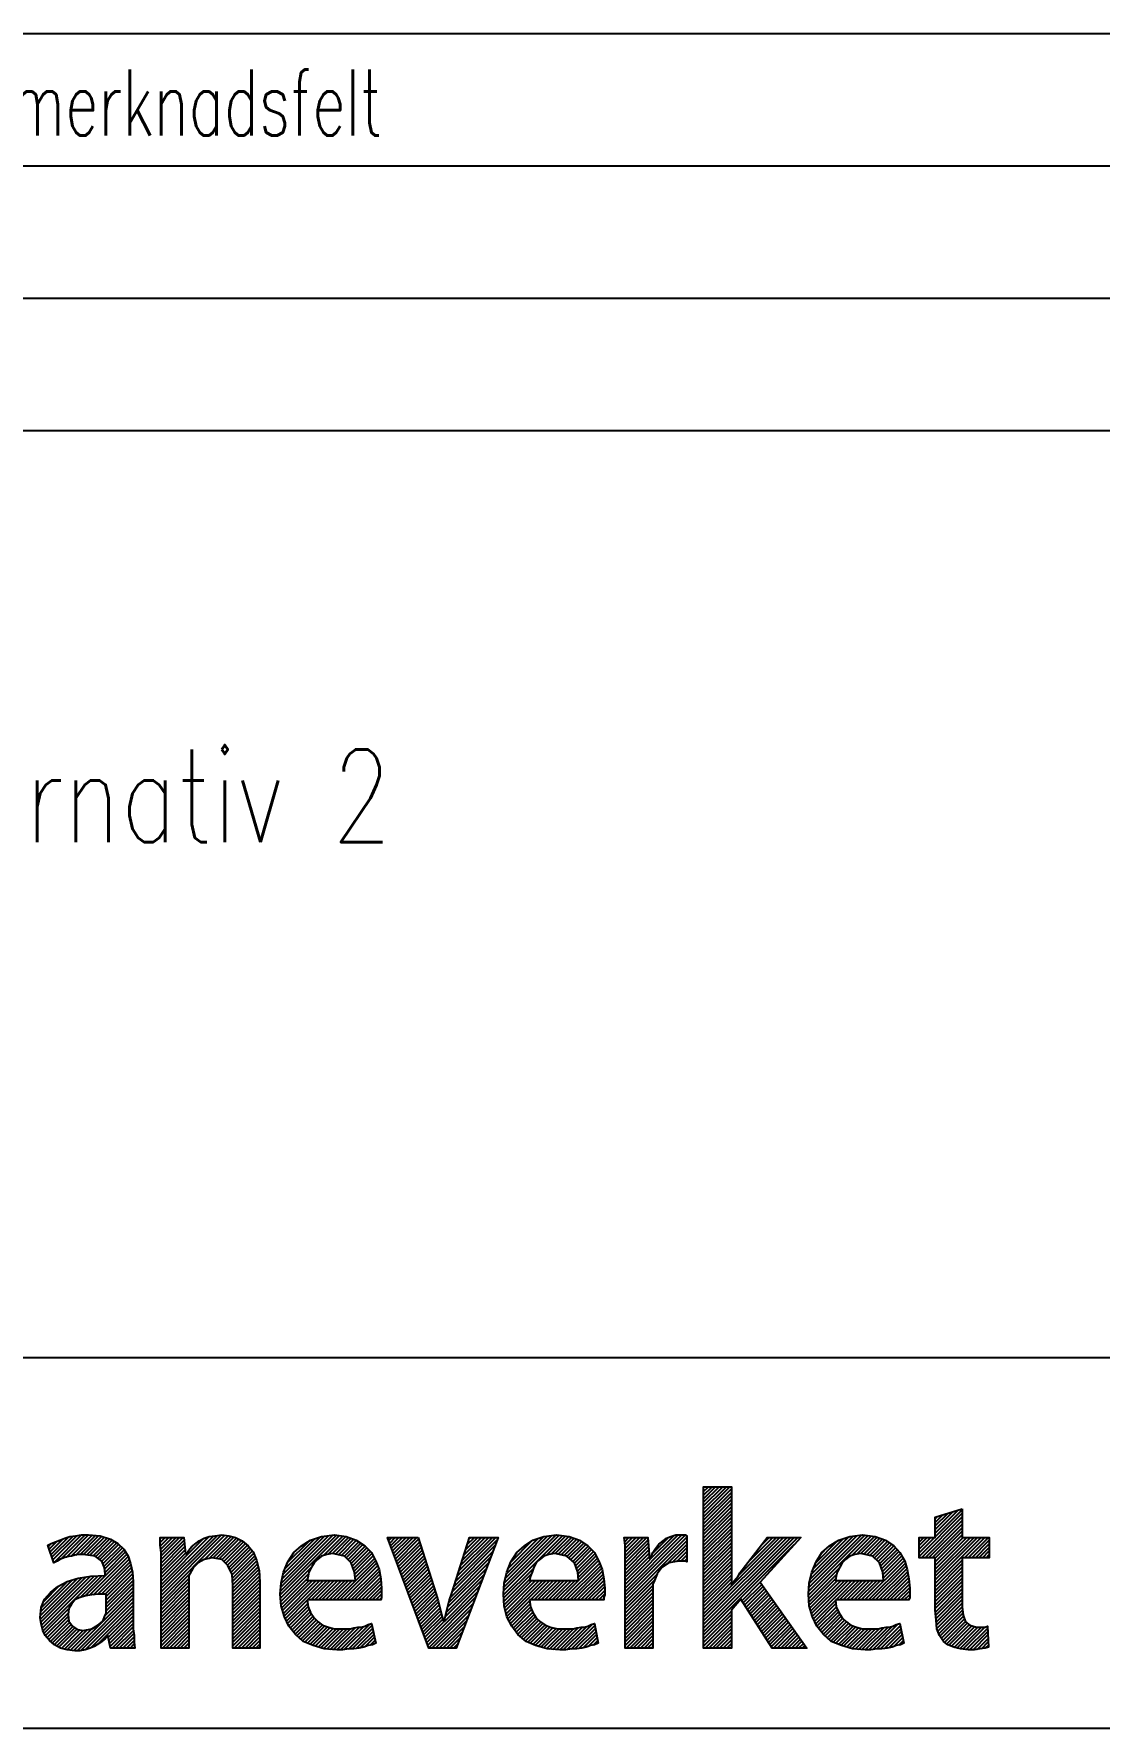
# Model space of a CAD drawing. Header units: millimetres. Extents: x 0 to 900, y 0 to 1385.
# Drawn here: x 248.9 to 450, y 0 to 320 of the extents above; entities that cross this region are included whole.
import ezdxf
from ezdxf.enums import TextEntityAlignment as Align

# ---------------------------------------------------------------- set-up
doc = ezdxf.new("R2010")
doc.units = ezdxf.units.MM
for name, color, linetype in [('RAMME', 7, 'Continuous'), ('TITT-018', 4, 'Continuous'), ('TITT-035', 7, 'Continuous'), ('TITT-050', 5, 'Continuous'), ('TITT-TEKST25', 2, 'Continuous'), ('TITT-TEKST35', 7, 'Continuous'), ('TITT-TEKST50', 5, 'Continuous')]:
    doc.layers.add(name, color=color, linetype=linetype)
doc.styles.add('TITTEL', font='romans.shx', dxfattribs={"width": 0.65})

# ---------------------------------------------------------------- blocks, each defined once
blk = doc.blocks.new('Revisjonslinje V00')
at = {"layer": 'TITT-018'}
blk.add_line((170, 5), (0, 5), dxfattribs=at)
at = {"layer": 'TITT-TEKST25', "style": 'TITTEL', "width": 0.65}
for tag, p in [('2A', (4, 1.16)), ('2C', (115, 1.16)), ('2D', (131, 1.16)), ('2E', (147, 1.16)), ('2F', (162.5, 1.16))]:
    blk.add_attdef(tag, text='', height=2.5, dxfattribs=at).set_placement(p, align=Align.CENTER)
blk.add_attdef('2B', (9.059, 1.16), '', height=2.5, dxfattribs=at)
blk = doc.blocks.new('*X2')
at = {"color": 0}
for p, q in [((1284.187, 66.019), (1284.245, 66.077)), ((1284.187, 65.842), (1284.422, 66.077)), ((1284.187, 65.665), (1284.599, 66.077)), ((1284.187, 65.489), (1284.776, 66.077)), ((1284.187, 65.312), (1284.953, 66.077)), ((1284.187, 65.135), (1285.129, 66.077)), ((1284.187, 64.958), (1285.306, 66.077)), ((1284.187, 64.782), (1285.483, 66.077)), ((1284.187, 64.605), (1285.559, 65.976)), ((1284.187, 64.428), (1285.559, 65.799)), ((1284.187, 64.251), (1285.559, 65.623)), ((1284.187, 64.074), (1285.559, 65.446)), ((1284.187, 63.898), (1285.559, 65.269)), ((1284.187, 63.721), (1285.559, 65.092)), ((1284.187, 63.544), (1285.559, 64.916)), ((1284.187, 63.367), (1285.559, 64.739)), ((1284.187, 63.191), (1285.559, 64.562)), ((1284.187, 63.014), (1285.559, 64.385)), ((1284.187, 62.837), (1285.559, 64.208)), ((1294.785, 62.651), (1296.904, 64.771)), ((1294.897, 62.586), (1296.904, 64.594)), ((1295.073, 62.586), (1296.904, 64.417)), ((1295.25, 62.586), (1296.904, 64.24)), ((1295.574, 63.617), (1296.904, 64.947)), ((1295.574, 63.794), (1296.719, 64.939)), ((1295.574, 63.971), (1296.462, 64.859)), ((1295.574, 64.148), (1296.205, 64.778)), ((1295.574, 64.325), (1295.947, 64.698)), ((1295.574, 64.501), (1295.69, 64.617)), ((1252.006, 63.006), (1252.419, 63.419)), ((1252.05, 62.873), (1252.694, 63.517)), ((1252.094, 62.741), (1252.959, 63.606)), ((1252.138, 62.608), (1253.179, 63.648)), ((1252.183, 62.475), (1253.385, 63.678)), ((1252.227, 62.343), (1253.591, 63.707)), ((1252.593, 62.533), (1253.769, 63.708)), ((1252.856, 62.618), (1253.945, 63.708)), ((1253.079, 62.665), (1254.11, 63.696)), ((1253.311, 62.72), (1254.275, 63.684)), ((1253.52, 62.753), (1254.44, 63.672)), ((1253.695, 62.751), (1254.587, 63.643)), ((1253.85, 62.729), (1254.72, 63.598)), ((1254.005, 62.707), (1254.852, 63.554)), ((1254.159, 62.685), (1254.985, 63.51)), ((1254.297, 62.645), (1255.103, 63.451)), ((1254.398, 62.57), (1255.216, 63.388)), ((1257.465, 63.339), (1257.71, 63.584)), ((1257.465, 63.515), (1257.534, 63.584)), ((1257.47, 63.167), (1257.887, 63.584)), ((1257.488, 63.007), (1258.064, 63.584)), ((1257.505, 62.848), (1258.241, 63.584)), ((1257.507, 60.728), (1260.485, 63.707)), ((1257.507, 60.552), (1260.645, 63.69)), ((1257.507, 60.905), (1260.283, 63.681)), ((1257.507, 61.082), (1260.079, 63.654)), ((1257.507, 61.259), (1259.872, 63.624)), ((1257.507, 62.496), (1258.594, 63.584)), ((1257.507, 62.673), (1258.417, 63.584)), ((1257.507, 61.436), (1259.6, 63.529)), ((1257.507, 62.319), (1258.642, 63.455)), ((1259.638, 62.506), (1260.802, 63.671)), ((1259.865, 62.556), (1260.947, 63.638)), ((1260.061, 62.576), (1261.088, 63.603)), ((1260.213, 62.551), (1261.219, 63.556)), ((1260.365, 62.526), (1261.336, 63.497)), ((1260.509, 62.493), (1261.454, 63.439)), ((1260.597, 62.405), (1261.557, 63.365)), ((1263.369, 60.758), (1266.284, 63.672)), ((1263.377, 60.942), (1266.129, 63.694)), ((1263.392, 61.134), (1265.958, 63.699)), ((1263.407, 61.325), (1265.754, 63.672)), ((1263.457, 61.552), (1265.55, 63.645)), ((1263.51, 61.782), (1265.331, 63.603)), ((1263.605, 62.054), (1265.076, 63.525)), ((1263.731, 62.357), (1264.783, 63.408)), ((1265.486, 62.697), (1266.438, 63.65)), ((1265.729, 62.764), (1266.593, 63.627)), ((1265.935, 62.793), (1266.728, 63.585)), ((1266.083, 62.764), (1266.86, 63.541)), ((1266.229, 62.733), (1266.993, 63.497)), ((1266.374, 62.702), (1267.121, 63.449)), ((1266.52, 62.671), (1267.225, 63.376)), ((1268.651, 63.565), (1268.67, 63.584)), ((1268.7, 63.436), (1268.847, 63.584)), ((1268.748, 63.307), (1269.024, 63.584)), ((1268.796, 63.179), (1269.201, 63.584)), ((1268.844, 63.05), (1269.378, 63.584)), ((1268.892, 62.921), (1269.554, 63.584)), ((1268.94, 62.793), (1269.731, 63.584)), ((1268.988, 62.664), (1269.908, 63.584)), ((1269.036, 62.535), (1270.085, 63.584)), ((1269.085, 62.407), (1270.17, 63.492)), ((1269.133, 62.278), (1270.212, 63.358)), ((1271.987, 61.42), (1274.05, 63.483)), ((1272.07, 61.68), (1273.974, 63.584)), ((1272.152, 61.939), (1273.797, 63.584)), ((1272.235, 62.198), (1273.62, 63.584)), ((1272.317, 62.457), (1273.443, 63.584)), ((1272.4, 62.717), (1273.267, 63.584)), ((1272.482, 62.976), (1273.09, 63.584)), ((1272.565, 63.235), (1272.913, 63.584)), ((1272.647, 63.495), (1272.736, 63.584)), ((1274.34, 60.768), (1277.242, 63.67)), ((1274.35, 60.955), (1277.086, 63.691)), ((1274.365, 61.146), (1276.922, 63.704)), ((1274.379, 61.338), (1276.718, 63.677)), ((1274.432, 61.567), (1276.514, 63.65)), ((1274.485, 61.797), (1276.305, 63.617)), ((1274.585, 62.073), (1276.05, 63.538)), ((1274.711, 62.376), (1275.794, 63.46)), ((1276.461, 62.712), (1277.398, 63.649)), ((1276.694, 62.769), (1277.554, 63.629)), ((1276.892, 62.79), (1277.691, 63.588)), ((1277.038, 62.759), (1277.823, 63.544)), ((1277.183, 62.728), (1277.956, 63.5)), ((1277.329, 62.696), (1278.086, 63.453)), ((1277.468, 62.658), (1278.19, 63.381)), ((1280.286, 63.532), (1280.338, 63.584)), ((1280.304, 63.373), (1280.515, 63.584)), ((1280.322, 61.093), (1282.937, 63.708)), ((1280.322, 60.917), (1283.114, 63.708)), ((1280.322, 60.74), (1283.285, 63.702)), ((1280.322, 60.563), (1283.356, 63.597)), ((1280.322, 63.214), (1280.691, 63.584)), ((1280.322, 63.038), (1280.868, 63.584)), ((1280.322, 62.861), (1281.045, 63.584)), ((1280.322, 62.684), (1281.222, 63.584)), ((1280.322, 62.508), (1281.398, 63.584)), ((1280.322, 62.331), (1281.454, 63.463)), ((1280.322, 60.386), (1283.356, 63.42)), ((1281.548, 62.496), (1282.733, 63.681)), ((1281.681, 62.805), (1282.457, 63.581)), ((1284.187, 62.66), (1285.559, 64.032)), ((1284.187, 62.483), (1285.559, 63.855)), ((1284.187, 62.307), (1285.559, 63.678)), ((1284.187, 59.832), (1287.939, 63.584)), ((1284.187, 59.655), (1288.116, 63.584)), ((1284.187, 59.478), (1288.293, 63.584)), ((1284.187, 59.301), (1288.469, 63.584)), ((1284.187, 59.125), (1288.646, 63.584)), ((1284.187, 58.948), (1288.823, 63.584)), ((1284.187, 62.13), (1285.559, 63.501)), ((1285.932, 61.753), (1287.762, 63.584)), ((1286.403, 62.401), (1287.586, 63.584)), ((1286.969, 63.144), (1287.409, 63.584)), ((1289.344, 60.746), (1292.27, 63.672)), ((1289.35, 60.929), (1292.114, 63.693)), ((1289.365, 61.121), (1291.946, 63.701)), ((1289.38, 61.312), (1291.742, 63.674)), ((1289.427, 61.537), (1291.538, 63.647)), ((1289.48, 61.766), (1291.323, 63.609)), ((1289.571, 62.033), (1291.068, 63.53)), ((1289.697, 62.336), (1290.79, 63.43)), ((1291.478, 62.703), (1292.426, 63.652)), ((1291.717, 62.766), (1292.582, 63.631)), ((1291.922, 62.793), (1292.721, 63.593)), ((1292.067, 62.762), (1292.854, 63.549)), ((1292.213, 62.731), (1292.986, 63.504)), ((1292.358, 62.7), (1293.119, 63.46)), ((1292.502, 62.666), (1293.224, 63.388)), ((1294.785, 63.535), (1294.833, 63.584)), ((1294.785, 63.358), (1295.01, 63.584)), ((1294.785, 63.181), (1295.187, 63.584)), ((1294.785, 63.005), (1295.364, 63.584)), ((1294.785, 62.828), (1295.541, 63.584)), ((1295.427, 62.586), (1296.904, 64.063)), ((1295.574, 62.557), (1296.904, 63.887)), ((1295.574, 62.38), (1296.904, 63.71)), ((1295.574, 62.203), (1296.955, 63.584)), ((1295.574, 62.026), (1297.132, 63.584)), ((1295.574, 61.85), (1297.308, 63.584)), ((1295.574, 61.673), (1297.485, 63.584)), ((1295.574, 61.496), (1297.662, 63.584)), ((1295.574, 61.319), (1297.839, 63.584)), ((1297.018, 62.586), (1298.015, 63.584)), ((1297.195, 62.586), (1298.192, 63.584)), ((1297.372, 62.586), (1298.234, 63.449)), ((1251.962, 63.138), (1252.124, 63.301)), ((1253.772, 60.706), (1255.828, 62.762)), ((1253.984, 60.741), (1255.892, 62.65)), ((1254.188, 60.769), (1255.937, 62.517)), ((1254.499, 62.494), (1255.33, 63.325)), ((1254.599, 62.417), (1255.431, 63.249)), ((1254.647, 62.288), (1255.519, 63.161)), ((1254.695, 62.16), (1255.608, 63.072)), ((1254.732, 62.02), (1255.692, 62.98)), ((1254.754, 61.865), (1255.76, 62.871)), ((1257.507, 62.143), (1258.659, 63.295)), ((1257.507, 61.966), (1258.676, 63.135)), ((1257.507, 61.789), (1258.693, 62.975)), ((1257.507, 61.612), (1258.71, 62.815)), ((1258.948, 63.054), (1259.075, 63.181)), ((1260.686, 62.316), (1261.653, 63.283)), ((1260.774, 62.228), (1261.748, 63.202)), ((1260.835, 62.112), (1261.835, 63.112)), ((1260.89, 61.991), (1261.917, 63.017)), ((1260.946, 61.869), (1261.998, 62.922)), ((1260.998, 61.745), (1262.063, 62.81)), ((1261.011, 61.581), (1262.114, 62.684)), ((1261.024, 61.417), (1262.164, 62.558)), ((1264.028, 62.83), (1264.049, 62.852)), ((1266.61, 62.584), (1267.329, 63.303)), ((1266.699, 62.496), (1267.433, 63.23)), ((1266.787, 62.407), (1267.535, 63.155)), ((1266.867, 62.311), (1267.623, 63.067)), ((1266.914, 62.181), (1267.712, 62.979)), ((1266.961, 62.051), (1267.8, 62.89)), ((1267.008, 61.922), (1267.877, 62.791)), ((1267.034, 61.771), (1267.936, 62.673)), ((1267.051, 61.61), (1267.995, 62.555)), ((1269.181, 62.15), (1270.255, 63.224)), ((1269.229, 62.021), (1270.298, 63.09)), ((1269.277, 61.892), (1270.34, 62.956)), ((1269.325, 61.764), (1270.383, 62.821)), ((1269.373, 61.635), (1270.426, 62.687)), ((1269.421, 61.506), (1270.468, 62.553)), ((1271.735, 60.638), (1273.723, 62.626)), ((1271.822, 60.902), (1273.832, 62.912)), ((1271.905, 61.161), (1273.941, 63.197)), ((1277.561, 62.575), (1278.294, 63.308)), ((1277.655, 62.492), (1278.398, 63.235)), ((1277.748, 62.409), (1278.501, 63.161)), ((1277.835, 62.319), (1278.589, 63.073)), ((1277.883, 62.189), (1278.678, 62.984)), ((1277.93, 62.06), (1278.766, 62.896)), ((1277.977, 61.93), (1278.845, 62.798)), ((1278.005, 61.781), (1278.904, 62.68)), ((1278.021, 61.62), (1278.963, 62.562)), ((1280.322, 62.154), (1281.467, 63.299)), ((1280.322, 61.977), (1281.48, 63.135)), ((1280.322, 61.8), (1281.493, 62.972)), ((1280.322, 61.624), (1281.506, 62.808)), ((1280.322, 61.447), (1281.52, 62.644)), ((1282.394, 62.281), (1283.356, 63.243)), ((1282.658, 62.369), (1283.356, 63.066)), ((1282.874, 62.408), (1283.356, 62.89)), ((1283.063, 62.42), (1283.356, 62.713)), ((1283.24, 62.42), (1283.356, 62.536)), ((1284.187, 61.953), (1285.559, 63.325)), ((1284.187, 58.771), (1288.646, 63.23)), ((1284.187, 61.776), (1285.559, 63.148)), ((1284.187, 61.6), (1285.559, 62.971)), ((1284.187, 61.423), (1285.559, 62.794)), ((1284.187, 61.246), (1285.559, 62.617)), ((1289.981, 62.797), (1290.133, 62.949)), ((1292.59, 62.578), (1293.328, 63.315)), ((1292.679, 62.49), (1293.432, 63.243)), ((1292.767, 62.401), (1293.536, 63.17)), ((1292.844, 62.302), (1293.619, 63.076)), ((1292.891, 62.172), (1293.701, 62.982)), ((1292.938, 62.042), (1293.784, 62.887)), ((1292.986, 61.913), (1293.859, 62.786)), ((1293.01, 61.76), (1293.925, 62.675)), ((1293.026, 61.599), (1293.991, 62.565)), ((1297.548, 62.586), (1298.234, 63.272)), ((1297.725, 62.586), (1298.234, 63.095)), ((1297.902, 62.586), (1298.234, 62.918)), ((1298.079, 62.586), (1298.234, 62.742)), ((1251.625, 59.266), (1254.027, 61.668)), ((1251.66, 59.125), (1254.217, 61.681)), ((1251.701, 58.988), (1254.405, 61.693)), ((1253.524, 60.635), (1254.593, 61.704)), ((1254.39, 60.794), (1255.981, 62.385)), ((1254.572, 60.799), (1256.02, 62.247)), ((1254.749, 60.799), (1256.05, 62.1)), ((1254.805, 60.679), (1256.079, 61.953)), ((1254.805, 60.502), (1256.101, 61.798)), ((1257.507, 60.375), (1258.908, 61.776)), ((1261.036, 61.253), (1262.211, 62.428)), ((1261.039, 61.079), (1262.247, 62.286)), ((1261.039, 60.902), (1262.282, 62.145)), ((1261.039, 60.725), (1262.317, 62.004)), ((1261.039, 60.549), (1262.336, 61.845)), ((1261.039, 60.372), (1262.348, 61.68)), ((1263.381, 60.593), (1264.89, 62.102)), ((1263.393, 60.428), (1264.763, 61.798)), ((1266.125, 60.508), (1268.054, 62.437)), ((1266.302, 60.508), (1268.106, 62.312)), ((1266.479, 60.508), (1268.156, 62.186)), ((1266.656, 60.508), (1268.207, 62.059)), ((1266.833, 60.508), (1268.244, 61.92)), ((1267.009, 60.508), (1268.271, 61.77)), ((1269.47, 61.378), (1270.511, 62.419)), ((1269.518, 61.249), (1270.554, 62.285)), ((1269.566, 61.12), (1270.596, 62.151)), ((1269.614, 60.992), (1270.639, 62.017)), ((1269.662, 60.863), (1270.682, 61.883)), ((1269.71, 60.734), (1270.724, 61.749)), ((1271.539, 59.912), (1273.395, 61.768)), ((1271.598, 60.148), (1273.505, 62.054)), ((1271.657, 60.383), (1273.614, 62.34)), ((1274.352, 60.603), (1275.812, 62.063)), ((1274.364, 60.438), (1275.714, 61.789)), ((1277.086, 60.508), (1279.022, 62.445)), ((1277.262, 60.508), (1279.074, 62.32)), ((1277.439, 60.508), (1279.125, 62.194)), ((1277.616, 60.508), (1279.175, 62.067)), ((1277.793, 60.508), (1279.214, 61.929)), ((1277.97, 60.508), (1279.241, 61.78)), ((1280.322, 61.27), (1281.533, 62.481)), ((1280.322, 60.21), (1281.896, 61.783)), ((1284.187, 61.069), (1285.559, 62.441)), ((1284.187, 60.892), (1285.559, 62.264)), ((1284.187, 60.716), (1285.559, 62.087)), ((1284.187, 60.539), (1285.559, 61.91)), ((1284.187, 60.362), (1285.559, 61.734)), ((1289.356, 60.581), (1290.852, 62.077)), ((1289.368, 60.416), (1290.734, 61.782)), ((1292.112, 60.508), (1294.058, 62.454)), ((1292.288, 60.508), (1294.106, 62.326)), ((1292.465, 60.508), (1294.147, 62.19)), ((1292.642, 60.508), (1294.188, 62.054)), ((1292.819, 60.508), (1294.22, 61.91)), ((1292.996, 60.508), (1294.247, 61.76)), ((1295.574, 61.143), (1296.904, 62.472)), ((1295.574, 60.966), (1296.904, 62.296)), ((1295.574, 60.789), (1296.904, 62.119)), ((1295.574, 60.612), (1296.904, 61.942)), ((1295.574, 60.435), (1296.904, 61.765)), ((1251.573, 59.568), (1253.619, 61.614)), ((1251.573, 59.744), (1253.41, 61.582)), ((1251.589, 59.937), (1253.155, 61.503)), ((1251.596, 59.414), (1253.823, 61.641)), ((1251.605, 60.13), (1252.899, 61.424)), ((1251.721, 60.422), (1252.513, 61.215)), ((1253.209, 58.021), (1256.135, 60.948)), ((1254.759, 59.748), (1256.135, 61.125)), ((1254.805, 60.325), (1256.116, 61.636)), ((1254.805, 60.148), (1256.131, 61.474)), ((1254.805, 59.972), (1256.135, 61.302)), ((1257.507, 60.198), (1258.878, 61.57)), ((1257.507, 60.021), (1258.878, 61.393)), ((1257.507, 59.845), (1258.878, 61.216)), ((1257.507, 59.668), (1258.878, 61.039)), ((1257.507, 59.491), (1258.878, 60.862)), ((1261.039, 60.195), (1262.359, 61.515)), ((1261.039, 60.018), (1262.369, 61.348)), ((1261.039, 59.841), (1262.369, 61.171)), ((1261.039, 59.665), (1262.369, 60.995)), ((1263.405, 60.263), (1264.719, 61.577)), ((1263.438, 60.119), (1264.783, 61.464)), ((1263.48, 59.984), (1264.96, 61.464)), ((1263.521, 59.849), (1265.137, 61.464)), ((1263.563, 59.714), (1265.314, 61.464)), ((1263.615, 59.588), (1265.49, 61.464)), ((1264.711, 60.508), (1265.667, 61.464)), ((1264.888, 60.508), (1265.844, 61.464)), ((1265.065, 60.508), (1266.021, 61.464)), ((1265.242, 60.508), (1266.197, 61.464)), ((1265.418, 60.508), (1266.374, 61.464)), ((1265.595, 60.508), (1266.551, 61.464)), ((1265.772, 60.508), (1266.728, 61.464)), ((1265.949, 60.508), (1266.905, 61.464)), ((1267.186, 60.508), (1268.299, 61.621)), ((1267.363, 60.508), (1268.319, 61.465)), ((1267.54, 60.508), (1268.334, 61.303)), ((1267.716, 60.508), (1268.349, 61.141)), ((1267.893, 60.508), (1268.353, 60.969)), ((1269.758, 60.606), (1270.767, 61.614)), ((1269.806, 60.477), (1270.81, 61.48)), ((1269.855, 60.348), (1270.852, 61.346)), ((1269.903, 60.22), (1270.895, 61.212)), ((1269.951, 60.091), (1270.938, 61.078)), ((1269.999, 59.962), (1270.98, 60.944)), ((1270.576, 58.419), (1273.068, 60.91)), ((1271.422, 59.44), (1273.177, 61.196)), ((1271.48, 59.676), (1273.286, 61.482)), ((1274.375, 60.273), (1275.641, 61.539)), ((1274.401, 60.122), (1275.743, 61.464)), ((1274.435, 59.979), (1275.92, 61.464)), ((1274.468, 59.835), (1276.097, 61.464)), ((1274.501, 59.691), (1276.274, 61.464)), ((1274.56, 59.574), (1276.45, 61.464)), ((1275.671, 60.508), (1276.627, 61.464)), ((1275.848, 60.508), (1276.804, 61.464)), ((1276.025, 60.508), (1276.981, 61.464)), ((1276.202, 60.508), (1277.158, 61.464)), ((1276.379, 60.508), (1277.334, 61.464)), ((1276.555, 60.508), (1277.511, 61.464)), ((1276.732, 60.508), (1277.688, 61.464)), ((1276.909, 60.508), (1277.865, 61.464)), ((1278.146, 60.508), (1279.268, 61.63)), ((1278.323, 60.508), (1279.29, 61.475)), ((1278.5, 60.508), (1279.305, 61.313)), ((1278.677, 60.508), (1279.319, 61.151)), ((1278.853, 60.508), (1279.325, 60.98)), ((1280.322, 60.033), (1281.778, 61.489)), ((1280.322, 59.856), (1281.694, 61.227)), ((1280.322, 59.679), (1281.694, 61.051)), ((1280.322, 59.502), (1281.694, 60.874)), ((1284.187, 60.185), (1285.559, 61.557)), ((1284.187, 60.009), (1285.559, 61.38)), ((1286.065, 60.472), (1286.973, 61.38)), ((1286.134, 60.364), (1287.046, 61.276)), ((1286.203, 60.257), (1287.119, 61.172)), ((1286.272, 60.149), (1287.192, 61.069)), ((1286.341, 60.041), (1287.265, 60.965)), ((1286.409, 59.933), (1287.338, 60.861)), ((1289.38, 60.251), (1290.69, 61.561)), ((1289.415, 60.11), (1290.769, 61.464)), ((1289.457, 59.975), (1290.946, 61.464)), ((1289.498, 59.84), (1291.123, 61.464)), ((1289.54, 59.704), (1291.3, 61.464)), ((1289.592, 59.58), (1291.477, 61.464)), ((1290.697, 60.508), (1291.653, 61.464)), ((1290.874, 60.508), (1291.83, 61.464)), ((1291.051, 60.508), (1292.007, 61.464)), ((1291.228, 60.508), (1292.184, 61.464)), ((1291.405, 60.508), (1292.36, 61.464)), ((1291.581, 60.508), (1292.537, 61.464)), ((1291.758, 60.508), (1292.714, 61.464)), ((1291.935, 60.508), (1292.891, 61.464)), ((1293.172, 60.508), (1294.274, 61.611)), ((1293.349, 60.508), (1294.294, 61.454)), ((1293.526, 60.508), (1294.309, 61.292)), ((1293.703, 60.508), (1294.324, 61.13)), ((1293.879, 60.508), (1294.327, 60.956)), ((1295.574, 60.259), (1296.904, 61.589)), ((1295.574, 60.082), (1296.904, 61.412)), ((1295.582, 59.913), (1296.904, 61.235)), ((1295.596, 59.75), (1296.904, 61.058)), ((1295.609, 59.587), (1296.904, 60.881)), ((1251.759, 58.87), (1252.976, 60.087)), ((1253.379, 58.015), (1256.135, 60.771)), ((1253.563, 58.023), (1256.135, 60.594)), ((1253.778, 58.06), (1256.135, 60.418)), ((1254.046, 58.152), (1256.135, 60.241)), ((1254.399, 58.328), (1256.135, 60.064)), ((1257.507, 59.314), (1258.878, 60.686)), ((1257.507, 59.137), (1258.878, 60.509)), ((1257.507, 58.961), (1258.878, 60.332)), ((1257.507, 58.784), (1258.878, 60.155)), ((1261.039, 59.488), (1262.369, 60.818)), ((1261.039, 59.311), (1262.369, 60.641)), ((1261.039, 59.134), (1262.369, 60.464)), ((1261.039, 58.958), (1262.369, 60.287)), ((1261.039, 58.781), (1262.369, 60.111)), ((1263.67, 59.467), (1264.698, 60.495)), ((1263.725, 59.345), (1264.718, 60.338)), ((1263.78, 59.224), (1264.737, 60.181)), ((1263.858, 59.125), (1264.789, 60.056)), ((1268.07, 60.508), (1268.353, 60.792)), ((1268.247, 60.508), (1268.344, 60.606)), ((1270.047, 59.834), (1271.023, 60.81)), ((1270.095, 59.705), (1271.068, 60.678)), ((1270.143, 59.576), (1271.112, 60.545)), ((1270.191, 59.448), (1271.152, 60.409)), ((1270.239, 59.319), (1271.188, 60.267)), ((1270.288, 59.19), (1271.223, 60.126)), ((1270.624, 58.29), (1272.959, 60.624)), ((1270.673, 58.161), (1272.85, 60.338)), ((1270.828, 58.14), (1272.741, 60.053)), ((1274.623, 59.46), (1275.631, 60.468)), ((1274.685, 59.345), (1275.651, 60.311)), ((1274.748, 59.231), (1275.675, 60.159)), ((1274.819, 59.126), (1275.728, 60.035)), ((1279.03, 60.508), (1279.325, 60.803)), ((1279.207, 60.508), (1279.283, 60.585)), ((1280.322, 59.326), (1281.694, 60.697)), ((1280.322, 59.149), (1281.694, 60.52)), ((1280.322, 58.972), (1281.694, 60.344)), ((1280.322, 58.795), (1281.694, 60.167)), ((1286.478, 59.825), (1287.411, 60.758)), ((1286.547, 59.717), (1287.484, 60.654)), ((1286.616, 59.609), (1287.557, 60.55)), ((1286.685, 59.501), (1287.631, 60.447)), ((1286.754, 59.393), (1287.704, 60.343)), ((1286.823, 59.285), (1287.777, 60.239)), ((1286.891, 59.177), (1287.85, 60.136)), ((1286.96, 59.069), (1287.923, 60.032)), ((1289.648, 59.459), (1290.673, 60.484)), ((1289.703, 59.337), (1290.693, 60.327)), ((1289.759, 59.216), (1290.714, 60.171)), ((1289.838, 59.118), (1290.767, 60.048)), ((1294.056, 60.508), (1294.327, 60.78)), ((1294.233, 60.508), (1294.312, 60.588)), ((1295.624, 59.425), (1296.904, 60.705)), ((1295.64, 59.264), (1296.904, 60.528)), ((1295.657, 59.104), (1296.904, 60.351)), ((1295.703, 58.973), (1296.904, 60.174)), ((1295.751, 58.845), (1296.92, 60.014)), ((1251.82, 58.754), (1252.946, 59.881)), ((1251.901, 58.658), (1252.947, 59.705)), ((1251.981, 58.562), (1252.967, 59.548)), ((1252.069, 58.473), (1253.012, 59.416)), ((1252.166, 58.393), (1253.083, 59.31)), ((1252.262, 58.313), (1253.159, 59.209)), ((1254.909, 58.661), (1256.135, 59.887)), ((1254.938, 58.514), (1256.135, 59.711)), ((1254.968, 58.366), (1256.135, 59.534)), ((1254.997, 58.219), (1256.135, 59.357)), ((1255.095, 58.14), (1256.135, 59.18)), ((1257.507, 58.607), (1258.878, 59.979)), ((1257.507, 58.43), (1258.878, 59.802)), ((1257.507, 58.254), (1258.878, 59.625)), ((1257.569, 58.14), (1258.878, 59.448)), ((1257.746, 58.14), (1258.878, 59.271)), ((1261.039, 58.604), (1262.369, 59.934)), ((1261.039, 58.427), (1262.369, 59.757)), ((1261.039, 58.251), (1262.369, 59.58)), ((1261.105, 58.14), (1262.369, 59.404)), ((1261.282, 58.14), (1262.369, 59.227)), ((1263.937, 59.027), (1264.842, 59.932)), ((1264.015, 58.929), (1264.906, 59.819)), ((1264.094, 58.83), (1264.977, 59.713)), ((1264.183, 58.743), (1265.052, 59.612)), ((1264.277, 58.66), (1265.141, 59.524)), ((1264.371, 58.577), (1265.229, 59.435)), ((1264.464, 58.494), (1265.327, 59.356)), ((1264.581, 58.434), (1265.425, 59.277)), ((1264.706, 58.382), (1265.554, 59.23)), ((1264.831, 58.33), (1265.692, 59.191)), ((1266.149, 58.057), (1267.27, 59.179)), ((1266.325, 58.056), (1267.455, 59.187)), ((1266.512, 58.067), (1267.769, 59.323)), ((1266.718, 58.096), (1267.875, 59.253)), ((1270.336, 59.062), (1271.258, 59.985)), ((1270.384, 58.933), (1271.294, 59.843)), ((1270.432, 58.805), (1271.329, 59.702)), ((1270.48, 58.676), (1271.364, 59.56)), ((1270.528, 58.547), (1271.4, 59.419)), ((1271.005, 58.14), (1272.632, 59.767)), ((1271.181, 58.14), (1272.522, 59.481)), ((1271.358, 58.14), (1272.413, 59.195)), ((1274.892, 59.022), (1275.781, 59.911)), ((1274.965, 58.918), (1275.848, 59.801)), ((1275.038, 58.814), (1275.919, 59.695)), ((1275.134, 58.733), (1275.997, 59.597)), ((1275.232, 58.655), (1276.086, 59.509)), ((1275.33, 58.576), (1276.176, 59.422)), ((1275.428, 58.497), (1276.282, 59.351)), ((1275.542, 58.435), (1276.388, 59.28)), ((1275.664, 58.379), (1276.513, 59.229)), ((1275.785, 58.324), (1276.646, 59.185)), ((1277.109, 58.057), (1278.231, 59.179)), ((1277.285, 58.056), (1278.407, 59.179)), ((1277.47, 58.065), (1278.725, 59.32)), ((1277.677, 58.094), (1278.841, 59.259)), ((1280.322, 58.619), (1281.694, 59.99)), ((1280.322, 58.442), (1281.694, 59.813)), ((1280.322, 58.265), (1281.694, 59.636)), ((1280.374, 58.14), (1281.694, 59.46)), ((1280.55, 58.14), (1281.694, 59.283)), ((1284.187, 58.594), (1285.559, 59.966)), ((1284.187, 58.418), (1285.559, 59.789)), ((1284.187, 58.241), (1285.559, 59.612)), ((1284.263, 58.14), (1285.559, 59.435)), ((1284.44, 58.14), (1285.559, 59.259)), ((1287.029, 58.961), (1287.996, 59.928)), ((1287.098, 58.854), (1288.069, 59.825)), ((1287.167, 58.746), (1288.142, 59.721)), ((1287.236, 58.638), (1288.215, 59.617)), ((1287.305, 58.53), (1288.288, 59.514)), ((1287.373, 58.422), (1288.362, 59.41)), ((1287.442, 58.314), (1288.435, 59.306)), ((1287.511, 58.206), (1288.508, 59.203)), ((1289.916, 59.02), (1290.82, 59.924)), ((1289.995, 58.922), (1290.885, 59.812)), ((1290.073, 58.824), (1290.956, 59.706)), ((1290.164, 58.737), (1291.032, 59.606)), ((1290.258, 58.654), (1291.121, 59.518)), ((1290.351, 58.571), (1291.209, 59.429)), ((1290.445, 58.488), (1291.307, 59.351)), ((1290.564, 58.43), (1291.406, 59.272)), ((1290.688, 58.378), (1291.538, 59.228)), ((1290.813, 58.326), (1291.675, 59.188)), ((1292.135, 58.056), (1293.257, 59.179)), ((1292.311, 58.056), (1293.454, 59.199)), ((1292.5, 58.069), (1293.759, 59.327)), ((1292.706, 58.098), (1293.851, 59.243)), ((1295.809, 58.725), (1296.936, 59.853)), ((1295.882, 58.622), (1296.966, 59.706)), ((1295.956, 58.519), (1297.014, 59.577)), ((1296.043, 58.429), (1297.062, 59.449)), ((1296.141, 58.351), (1297.153, 59.362)), ((1296.25, 58.283), (1297.251, 59.284)), ((1296.374, 58.23), (1297.38, 59.236)), ((1296.499, 58.178), (1297.522, 59.201)), ((1296.641, 58.143), (1297.676, 59.179)), ((1296.782, 58.108), (1297.853, 59.179)), ((1296.936, 58.085), (1298.031, 59.18)), ((1252.373, 58.247), (1253.265, 59.139)), ((1252.486, 58.183), (1253.371, 59.068)), ((1252.608, 58.128), (1253.516, 59.036)), ((1252.749, 58.093), (1253.671, 59.014)), ((1252.891, 58.057), (1253.887, 59.053)), ((1253.05, 58.039), (1254.115, 59.105)), ((1255.271, 58.14), (1256.145, 59.014)), ((1255.448, 58.14), (1256.165, 58.857)), ((1255.625, 58.14), (1256.177, 58.691)), ((1255.802, 58.14), (1256.177, 58.515)), ((1255.978, 58.14), (1256.188, 58.349)), ((1257.923, 58.14), (1258.878, 59.095)), ((1258.1, 58.14), (1258.878, 58.918)), ((1258.277, 58.14), (1258.878, 58.741)), ((1258.453, 58.14), (1258.878, 58.564)), ((1258.63, 58.14), (1258.878, 58.388)), ((1261.459, 58.14), (1262.369, 59.05)), ((1261.635, 58.14), (1262.369, 58.873)), ((1261.812, 58.14), (1262.369, 58.696)), ((1261.989, 58.14), (1262.369, 58.52)), ((1262.166, 58.14), (1262.369, 58.343)), ((1264.955, 58.278), (1265.829, 59.152)), ((1265.088, 58.233), (1265.967, 59.112)), ((1265.223, 58.192), (1266.127, 59.095)), ((1265.358, 58.15), (1266.303, 59.095)), ((1265.493, 58.109), (1266.48, 59.095)), ((1265.651, 58.09), (1266.657, 59.095)), ((1265.817, 58.079), (1266.84, 59.101)), ((1265.983, 58.068), (1267.07, 59.155)), ((1266.897, 58.098), (1267.906, 59.107)), ((1267.092, 58.116), (1267.938, 58.962)), ((1267.304, 58.152), (1267.969, 58.817)), ((1267.53, 58.201), (1268.001, 58.672)), ((1267.791, 58.285), (1268.033, 58.526)), ((1271.535, 58.14), (1272.304, 58.909)), ((1271.712, 58.14), (1272.195, 58.623)), ((1271.888, 58.14), (1272.086, 58.337)), ((1275.907, 58.269), (1276.786, 59.148)), ((1276.043, 58.228), (1276.928, 59.113)), ((1276.18, 58.189), (1277.087, 59.095)), ((1276.318, 58.15), (1277.264, 59.095)), ((1276.455, 58.11), (1277.44, 59.095)), ((1276.612, 58.09), (1277.617, 59.095)), ((1276.778, 58.079), (1277.796, 59.098)), ((1276.944, 58.068), (1278.027, 59.152)), ((1277.857, 58.098), (1278.867, 59.108)), ((1278.05, 58.114), (1278.894, 58.958)), ((1278.265, 58.152), (1278.92, 58.807)), ((1278.511, 58.221), (1278.946, 58.656)), ((1278.759, 58.292), (1278.972, 58.506)), ((1280.727, 58.14), (1281.694, 59.106)), ((1280.904, 58.14), (1281.694, 58.929)), ((1281.081, 58.14), (1281.694, 58.753)), ((1281.258, 58.14), (1281.694, 58.576)), ((1281.434, 58.14), (1281.694, 58.399)), ((1284.616, 58.14), (1285.559, 59.082)), ((1284.793, 58.14), (1285.559, 58.905)), ((1284.97, 58.14), (1285.559, 58.728)), ((1285.147, 58.14), (1285.559, 58.552)), ((1285.323, 58.14), (1285.559, 58.375)), ((1287.622, 58.14), (1288.581, 59.099)), ((1287.798, 58.14), (1288.654, 58.995)), ((1287.975, 58.14), (1288.727, 58.892)), ((1288.152, 58.14), (1288.8, 58.788)), ((1288.329, 58.14), (1288.873, 58.684)), ((1288.505, 58.14), (1288.946, 58.581)), ((1288.682, 58.14), (1289.019, 58.477)), ((1288.859, 58.14), (1289.093, 58.373)), ((1290.938, 58.274), (1291.813, 59.149)), ((1291.071, 58.23), (1291.95, 59.11)), ((1291.206, 58.189), (1292.113, 59.095)), ((1291.341, 58.147), (1292.29, 59.095)), ((1291.477, 58.106), (1292.466, 59.095)), ((1291.637, 58.089), (1292.643, 59.095)), ((1291.803, 58.078), (1292.83, 59.106)), ((1291.968, 58.067), (1293.059, 59.158)), ((1292.883, 58.098), (1293.883, 59.097)), ((1293.081, 58.119), (1293.914, 58.952)), ((1293.293, 58.154), (1293.946, 58.807)), ((1293.525, 58.209), (1293.977, 58.662)), ((1293.78, 58.288), (1294.009, 58.516)), ((1297.095, 58.068), (1298.155, 59.127)), ((1297.261, 58.056), (1298.161, 58.957)), ((1297.438, 58.056), (1298.168, 58.787)), ((1297.636, 58.078), (1298.175, 58.617)), ((1297.844, 58.109), (1298.182, 58.447)), ((1256.155, 58.14), (1256.21, 58.195)), ((1258.807, 58.14), (1258.878, 58.211)), ((1262.342, 58.14), (1262.369, 58.166)), ((1281.611, 58.14), (1281.694, 58.222)), ((1285.5, 58.14), (1285.559, 58.198)), ((1289.036, 58.14), (1289.166, 58.27)), ((1289.213, 58.14), (1289.239, 58.166)), ((1298.06, 58.148), (1298.189, 58.277))]:
    blk.add_line(p, q, dxfattribs=at)
blk = doc.blocks.new('TITF_JBV00')
at = {"layer": 'TITT-018'}
for p, q in [((0, 59), (-170, 59)), ((0, 54), (-170, 54))]:
    blk.add_line(p, q, dxfattribs=at)
at = {"layer": 'TITT-035', "linetype": 'Continuous'}
for points in [[(-103.882, 5.383), (-103.882, 5.383), (-103.818, 5.511), (-103.723, 5.638), (-103.627, 5.734), (-103.563, 5.862), (-102.542, 7.202), (-101.265, 7.202), (-102.797, 5.511), (-101.042, 3.021), (-102.35, 3.021), (-103.531, 4.872), (-103.882, 4.457), (-103.882, 3.021), (-104.936, 3.021), (-104.936, 9.117), (-103.882, 9.117), (-103.882, 5.383)], [(-95.169, 8.287), (-95.169, 7.202), (-94.148, 7.202), (-94.148, 6.436), (-95.169, 6.436), (-95.169, 4.585), (-95.137, 4.266), (-95.041, 4.011), (-94.882, 3.883), (-94.626, 3.819), (-94.499, 3.819), (-94.403, 3.819), (-94.307, 3.819), (-94.211, 3.851), (-94.18, 3.053), (-94.307, 3.021), (-94.499, 2.989), (-94.722, 2.957), (-94.946, 2.957), (-95.233, 2.989), (-95.488, 3.053), (-95.712, 3.149), (-95.871, 3.276), (-96.031, 3.5), (-96.126, 3.755), (-96.158, 4.074), (-96.19, 4.457), (-96.19, 6.436), (-96.797, 6.436), (-96.797, 7.202), (-96.19, 7.202), (-96.19, 7.968), (-95.169, 8.287)], [(-126.479, 4.042), (-126.479, 3.755), (-126.448, 3.5), (-126.448, 3.245), (-126.416, 3.021), (-127.341, 3.021), (-127.437, 3.5), (-127.437, 3.5), (-127.533, 3.372), (-127.66, 3.276), (-127.788, 3.181), (-127.948, 3.085), (-128.107, 3.021), (-128.299, 2.957), (-128.49, 2.925), (-128.682, 2.925), (-128.969, 2.957), (-129.224, 3.021), (-129.448, 3.149), (-129.639, 3.308), (-129.799, 3.5), (-129.895, 3.691), (-129.958, 3.947), (-129.99, 4.17), (-129.958, 4.553), (-129.831, 4.872), (-129.607, 5.128), (-129.32, 5.351), (-128.969, 5.543), (-128.554, 5.67), (-128.075, 5.734), (-127.533, 5.766), (-127.533, 5.83), (-127.565, 6.053), (-127.66, 6.309), (-127.916, 6.5), (-128.363, 6.564), (-128.522, 6.564), (-128.682, 6.532), (-128.809, 6.5), (-128.969, 6.468), (-129.097, 6.436), (-129.256, 6.372), (-129.352, 6.309), (-129.48, 6.245), (-129.703, 6.915), (-129.575, 6.979), (-129.416, 7.043), (-129.256, 7.106), (-129.065, 7.17), (-128.873, 7.234), (-128.65, 7.266), (-128.426, 7.298), (-128.171, 7.298), (-127.724, 7.266), (-127.341, 7.138), (-127.054, 6.979), (-126.831, 6.755), (-126.671, 6.5), (-126.575, 6.213), (-126.511, 5.894), (-126.479, 5.543), (-126.479, 4.042)], [(-125.426, 5.957), (-125.426, 6.309), (-125.426, 6.628), (-125.458, 6.915), (-125.458, 7.202), (-124.564, 7.202), (-124.501, 6.596), (-124.469, 6.596), (-124.373, 6.723), (-124.277, 6.851), (-124.15, 6.947), (-123.99, 7.075), (-123.798, 7.17), (-123.607, 7.234), (-123.384, 7.266), (-123.128, 7.298), (-122.873, 7.266), (-122.618, 7.202), (-122.362, 7.075), (-122.139, 6.883), (-121.947, 6.66), (-121.82, 6.34), (-121.724, 5.957), (-121.692, 5.511), (-121.692, 3.021), (-122.713, 3.021), (-122.713, 5.383), (-122.745, 5.798), (-122.905, 6.149), (-123.128, 6.372), (-123.511, 6.436), (-123.798, 6.372), (-124.022, 6.245), (-124.213, 6.053), (-124.341, 5.83), (-124.373, 5.766), (-124.373, 5.67), (-124.373, 5.574), (-124.373, 5.479), (-124.373, 3.021), (-125.426, 3.021), (-125.426, 5.957)], [(-119.905, 4.84), (-119.873, 4.585), (-119.777, 4.362), (-119.649, 4.17), (-119.49, 4.011), (-119.33, 3.883), (-119.107, 3.819), (-118.883, 3.755), (-118.628, 3.755), (-118.468, 3.755), (-118.277, 3.755), (-118.149, 3.787), (-117.99, 3.819), (-117.862, 3.819), (-117.734, 3.851), (-117.607, 3.915), (-117.479, 3.947), (-117.319, 3.213), (-117.447, 3.149), (-117.607, 3.117), (-117.766, 3.053), (-117.958, 3.021), (-118.149, 2.989), (-118.341, 2.989), (-118.564, 2.957), (-118.787, 2.957), (-119.266, 2.989), (-119.681, 3.117), (-120.064, 3.276), (-120.351, 3.532), (-120.607, 3.851), (-120.766, 4.202), (-120.894, 4.617), (-120.926, 5.064), (-120.894, 5.479), (-120.798, 5.894), (-120.639, 6.277), (-120.415, 6.628), (-120.128, 6.883), (-119.777, 7.106), (-119.362, 7.234), (-118.883, 7.298), (-118.436, 7.234), (-118.053, 7.106), (-117.734, 6.883), (-117.479, 6.628), (-117.319, 6.309), (-117.192, 5.989), (-117.128, 5.638), (-117.096, 5.287), (-117.096, 5.16), (-117.096, 5.032), (-117.096, 4.936), (-117.128, 4.84), (-119.905, 4.84)], [(-115.723, 7.202), (-115.053, 5.096), (-114.957, 4.808), (-114.894, 4.553), (-114.83, 4.298), (-114.766, 4.042), (-114.734, 4.042), (-114.67, 4.298), (-114.606, 4.553), (-114.543, 4.808), (-114.447, 5.096), (-113.777, 7.202), (-112.691, 7.202), (-114.287, 3.021), (-115.309, 3.021), (-116.872, 7.202), (-115.723, 7.202)], [(-111.51, 4.84), (-111.479, 4.585), (-111.383, 4.362), (-111.255, 4.17), (-111.096, 4.011), (-110.904, 3.883), (-110.713, 3.819), (-110.457, 3.755), (-110.202, 3.755), (-110.042, 3.755), (-109.851, 3.755), (-109.723, 3.787), (-109.564, 3.819), (-109.436, 3.819), (-109.308, 3.851), (-109.181, 3.915), (-109.053, 3.947), (-108.925, 3.213), (-109.053, 3.149), (-109.212, 3.117), (-109.372, 3.053), (-109.532, 3.021), (-109.723, 2.989), (-109.915, 2.989), (-110.138, 2.957), (-110.361, 2.957), (-110.84, 2.989), (-111.287, 3.117), (-111.638, 3.276), (-111.957, 3.532), (-112.181, 3.851), (-112.372, 4.202), (-112.468, 4.617), (-112.5, 5.064), (-112.468, 5.479), (-112.372, 5.894), (-112.213, 6.277), (-111.989, 6.628), (-111.702, 6.883), (-111.383, 7.106), (-110.968, 7.234), (-110.489, 7.298), (-110.01, 7.234), (-109.627, 7.106), (-109.308, 6.883), (-109.053, 6.628), (-108.893, 6.309), (-108.766, 5.989), (-108.702, 5.638), (-108.67, 5.287), (-108.67, 5.16), (-108.67, 5.032), (-108.702, 4.936), (-108.702, 4.84), (-111.51, 4.84)], [(-107.904, 5.862), (-107.904, 6.245), (-107.904, 6.596), (-107.904, 6.915), (-107.936, 7.202), (-107.042, 7.202), (-106.978, 6.404), (-106.946, 6.404), (-106.851, 6.628), (-106.755, 6.787), (-106.627, 6.947), (-106.468, 7.075), (-106.34, 7.17), (-106.18, 7.234), (-105.989, 7.298), (-105.829, 7.298), (-105.733, 7.298), (-105.67, 7.298), (-105.638, 7.298), (-105.574, 7.266), (-105.574, 6.277), (-105.638, 6.309), (-105.733, 6.309), (-105.797, 6.309), (-105.893, 6.309), (-106.244, 6.245), (-106.499, 6.085), (-106.691, 5.83), (-106.819, 5.511), (-106.851, 5.447), (-106.851, 5.351), (-106.851, 5.287), (-106.851, 5.191), (-106.851, 3.021), (-107.904, 3.021), (-107.904, 5.862)], [(-99.957, 4.84), (-99.925, 4.585), (-99.829, 4.362), (-99.701, 4.17), (-99.542, 4.011), (-99.382, 3.883), (-99.159, 3.819), (-98.935, 3.755), (-98.68, 3.755), (-98.52, 3.755), (-98.329, 3.755), (-98.201, 3.787), (-98.042, 3.819), (-97.914, 3.819), (-97.786, 3.851), (-97.659, 3.915), (-97.531, 3.947), (-97.371, 3.213), (-97.499, 3.149), (-97.659, 3.117), (-97.818, 3.053), (-98.01, 3.021), (-98.201, 2.989), (-98.393, 2.989), (-98.616, 2.957), (-98.839, 2.957), (-99.318, 2.989), (-99.733, 3.117), (-100.116, 3.276), (-100.403, 3.532), (-100.659, 3.851), (-100.818, 4.202), (-100.946, 4.617), (-100.978, 5.064), (-100.946, 5.479), (-100.85, 5.894), (-100.691, 6.277), (-100.467, 6.628), (-100.18, 6.883), (-99.829, 7.106), (-99.414, 7.234), (-98.935, 7.298), (-98.456, 7.234), (-98.073, 7.106), (-97.754, 6.883), (-97.531, 6.628), (-97.339, 6.309), (-97.244, 5.989), (-97.18, 5.638), (-97.148, 5.287), (-97.148, 5.16), (-97.148, 5.032), (-97.148, 4.936), (-97.18, 4.84), (-99.957, 4.84)], [(-118.085, 5.574), (-118.117, 5.894), (-118.245, 6.245), (-118.5, 6.5), (-118.947, 6.596), (-119.17, 6.564), (-119.362, 6.5), (-119.522, 6.372), (-119.649, 6.245), (-119.745, 6.085), (-119.841, 5.894), (-119.873, 5.734), (-119.905, 5.574), (-118.085, 5.574)], [(-109.659, 5.574), (-109.691, 5.894), (-109.819, 6.245), (-110.106, 6.5), (-110.553, 6.596), (-110.776, 6.564), (-110.968, 6.5), (-111.127, 6.372), (-111.255, 6.245), (-111.351, 6.085), (-111.415, 5.894), (-111.479, 5.734), (-111.51, 5.574), (-109.659, 5.574)], [(-98.137, 5.574), (-98.169, 5.894), (-98.297, 6.245), (-98.552, 6.5), (-98.999, 6.596), (-99.222, 6.564), (-99.414, 6.5), (-99.574, 6.372), (-99.701, 6.245), (-99.797, 6.085), (-99.893, 5.894), (-99.925, 5.734), (-99.957, 5.574), (-98.137, 5.574)], [(-127.501, 5.064), (-127.788, 5.064), (-128.043, 5.032), (-128.267, 5), (-128.49, 4.936), (-128.682, 4.84), (-128.809, 4.681), (-128.905, 4.521), (-128.937, 4.298), (-128.905, 4.042), (-128.777, 3.851), (-128.586, 3.723), (-128.363, 3.691), (-128.043, 3.755), (-127.82, 3.883), (-127.628, 4.042), (-127.533, 4.266), (-127.501, 4.33), (-127.501, 4.394), (-127.501, 4.425), (-127.501, 4.489), (-127.501, 5.064)]]:
    blk.add_lwpolyline(points, dxfattribs=at)
at = {"layer": 'TITT-050'}
for p, q in [((0, 49), (-170, 49)), ((-170, 14), (0, 14))]:
    blk.add_line(p, q, dxfattribs=at)
at = {"layer": 'TITT-018', "xscale": 0.7679999999999723, "yscale": 0.7679999999999723, "zscale": 0.7679999999999723}
blk.add_blockref('*X2', (-1091.191, -41.63), dxfattribs=at)
at = {"layer": 'TITT-TEKST25', "style": 'TITTEL', "width": 0.65}
for tag, p in [('2A', (-166, 55.16)), ('2C', (-55, 55.16)), ('2D', (-39, 55.16)), ('2E', (-23, 55.16)), ('2F', (-7.5, 55.16))]:
    blk.add_attdef(tag, text='', height=2.5, dxfattribs=at).set_placement(p, align=Align.CENTER)
for tag, p in [('2B', (-160.941, 55.16)), ('3B', (-29.941, 45)), ('3C', (-29.941, 40)), ('3D', (-29.941, 35)), ('3E', (-45.941, 30)), ('3F', (-45.941, 25)), ('3G', (-45.941, 20)), ('3H', (-45.941, 15))]:
    blk.add_attdef(tag, p, '', height=2.5, dxfattribs=at)
at = {"layer": 'TITT-TEKST35', "style": 'TITTEL', "width": 0.75}
for tag, p in [('1A', (-165.437, 39.483)), ('1B', (-165.437, 33.468)), ('1C', (-165.437, 27.021)), ('1D', (-165.437, 20.192))]:
    blk.add_attdef(tag, p, '', height=3.5, dxfattribs=at)
blk.add_attdef('3A', text='', height=3.5, dxfattribs=at).set_placement((-56.159, 38.525), align=Align.CENTER)
at = {"layer": 'TITT-TEKST50', "style": 'TITTEL', "width": 0.65}
blk.add_attdef('4A', (-57.323, 2.998), '', height=5, dxfattribs=at)
blk.add_attdef('4B', text='', height=5, dxfattribs=at).set_placement((-7, 2.998), align=Align.CENTER)

msp = doc.modelspace()

# ---------------------------------------------------------------- linework, layer by layer
at = {"layer": 'RAMME'}
msp.add_lwpolyline([(0, 0), (900, 0), (900, 1385), (0, 1385)], close=True, dxfattribs=at)

# ---------------------------------------------------------------- block references
at = {"layer": 'RAMME', "ltscale": 5}
ref = msp.add_blockref('Revisjonslinje V00', (50, 295), dxfattribs=dict(at, xscale=5, yscale=5, zscale=5))
ref.add_attrib('2B', 'Oppdatert tegning og nytt merknadsfelt', (95.29, 300.8), dxfattribs={"layer": 'TITT-TEKST25', "height": 12.5, "style": 'TITTEL', "width": 0.65})
ref = msp.add_blockref('TITF_JBV00', (900, 0), dxfattribs=dict(at, xscale=5, yscale=5, zscale=5))
ref.add_attrib('1B', 'Skilt signal 74, alternativ 2', (72.82, 167.34), dxfattribs={"layer": 'TITT-TEKST35', "height": 17.5, "style": 'TITTEL', "width": 0.75})

doc.saveas('drawing.dxf')
